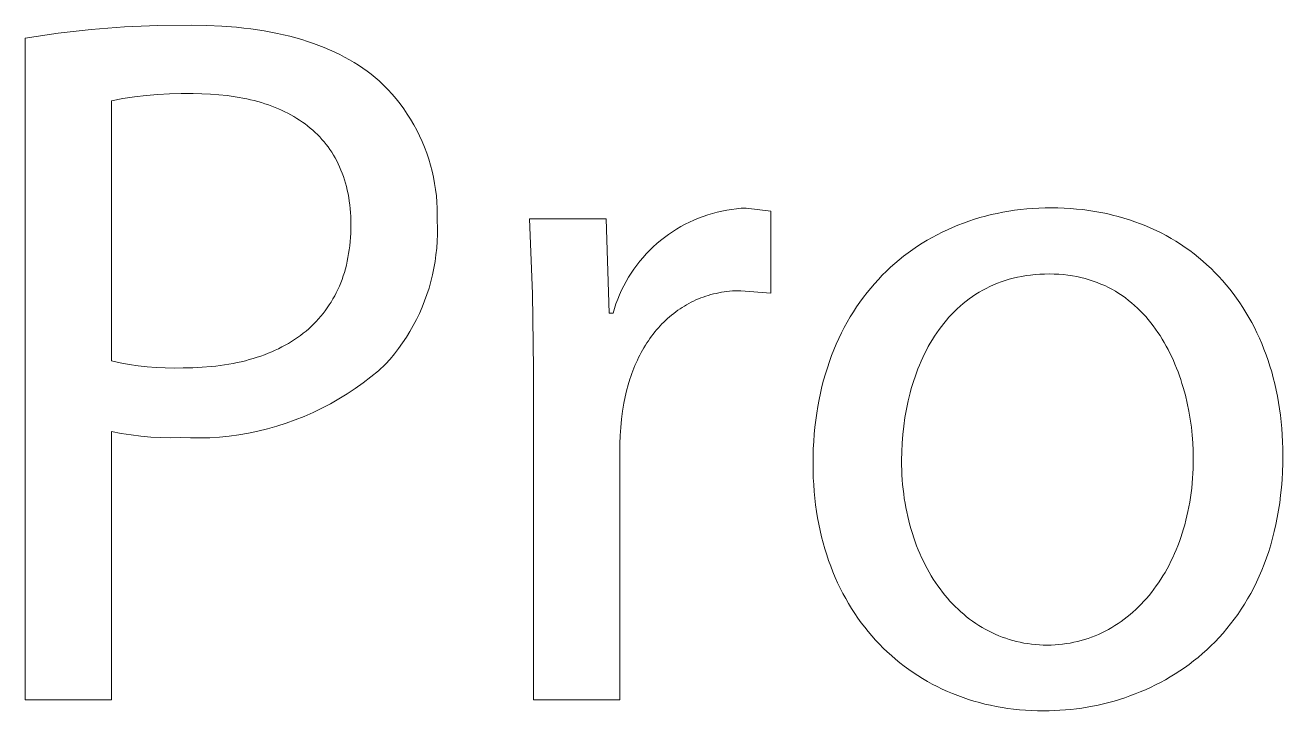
# Model space of a CAD drawing. Header units: millimetres. Extents: x 430 to 4403, y -1522 to 1254.
# Drawn here: x 3138.7 to 3189.1, y -1456.1 to -1428.7 of the extents above; entities that cross this region are included whole.
import ezdxf

# ---------------------------------------------------------------- set-up
doc = ezdxf.new("R2010")
doc.units = ezdxf.units.MM
doc.header["$MEASUREMENT"] = 0
doc.layers.add('Domyślny', color=7, linetype='Continuous', true_color=0x000000)

msp = doc.modelspace()

# ---------------------------------------------------------------- linework, layer by layer
at = {"layer": 'Domyślny', "color": 18, "lineweight": 15, "true_color": 0x000000}
for p, q in [((3141.385, -1428.84), (3142.715, -1428.737)), ((3142.715, -1428.737), (3144.048, -1428.678)), ((3144.048, -1428.678), (3145.381, -1428.664)), ((3145.381, -1428.664), (3146.011, -1428.673)), ((3146.011, -1428.673), (3146.619, -1428.701)), ((3146.619, -1428.701), (3147.205, -1428.748)), ((3147.205, -1428.748), (3147.491, -1428.778)), ((3138.74, -1429.18), (3140.06, -1428.988)), ((3138.74, -1455.667), (3138.74, -1429.18)), ((3140.06, -1428.988), (3141.385, -1428.84)), ((3147.491, -1428.778), (3147.771, -1428.812)), ((3147.771, -1428.812), (3148.045, -1428.851)), ((3148.045, -1428.851), (3148.315, -1428.894)), ((3148.315, -1428.894), (3148.579, -1428.942)), ((3148.579, -1428.942), (3148.838, -1428.994)), ((3148.838, -1428.994), (3149.091, -1429.05)), ((3149.091, -1429.05), (3149.339, -1429.111)), ((3149.339, -1429.111), (3149.582, -1429.175)), ((3149.582, -1429.175), (3149.82, -1429.244)), ((3149.82, -1429.244), (3150.052, -1429.317)), ((3150.052, -1429.317), (3150.28, -1429.394)), ((3150.28, -1429.394), (3150.502, -1429.476)), ((3150.502, -1429.476), (3150.718, -1429.561)), ((3150.718, -1429.561), (3150.93, -1429.65)), ((3150.93, -1429.65), (3151.136, -1429.744)), ((3151.136, -1429.744), (3151.337, -1429.841)), ((3151.337, -1429.841), (3151.532, -1429.942)), ((3151.532, -1429.942), (3151.723, -1430.047)), ((3151.723, -1430.047), (3151.908, -1430.156)), ((3151.908, -1430.156), (3152.088, -1430.268)), ((3152.088, -1430.268), (3152.262, -1430.384)), ((3152.262, -1430.384), (3152.432, -1430.504)), ((3152.432, -1430.504), (3152.596, -1430.628)), ((3152.596, -1430.628), (3152.755, -1430.756)), ((3152.755, -1430.756), (3152.909, -1430.886)), ((3152.909, -1430.886), (3153.09, -1431.06)), ((3153.09, -1431.06), (3153.265, -1431.239)), ((3153.265, -1431.239), (3153.434, -1431.425)), ((3142.654, -1431.606), (3142.193, -1431.693)), ((3142.193, -1431.693), (3142.193, -1442.106)), ((3143.119, -1431.534), (3142.654, -1431.606)), ((3143.585, -1431.477), (3143.119, -1431.534)), ((3144.053, -1431.436), (3143.585, -1431.477)), ((3144.522, -1431.409), (3144.053, -1431.436)), ((3144.991, -1431.398), (3144.522, -1431.409)), ((3145.461, -1431.402), (3144.991, -1431.398)), ((3145.814, -1431.407), (3145.461, -1431.402)), ((3146.16, -1431.422), (3145.814, -1431.407)), ((3146.497, -1431.448), (3146.16, -1431.422)), ((3146.826, -1431.483), (3146.497, -1431.448)), ((3147.147, -1431.528), (3146.826, -1431.483)), ((3147.304, -1431.554), (3147.147, -1431.528)), ((3147.459, -1431.583), (3147.304, -1431.554)), ((3147.612, -1431.615), (3147.459, -1431.583)), ((3147.762, -1431.649), (3147.612, -1431.615)), ((3147.911, -1431.685), (3147.762, -1431.649)), ((3148.056, -1431.724), (3147.911, -1431.685)), ((3148.2, -1431.766), (3148.056, -1431.724)), ((3148.341, -1431.81), (3148.2, -1431.766)), ((3153.434, -1431.425), (3153.596, -1431.616)), ((3153.596, -1431.616), (3153.751, -1431.812)), ((3148.48, -1431.857), (3148.341, -1431.81)), ((3148.616, -1431.906), (3148.48, -1431.857)), ((3148.75, -1431.958), (3148.616, -1431.906)), ((3148.881, -1432.013), (3148.75, -1431.958)), ((3149.01, -1432.07), (3148.881, -1432.013)), ((3149.136, -1432.129), (3149.01, -1432.07)), ((3149.26, -1432.192), (3149.136, -1432.129)), ((3149.381, -1432.256), (3149.26, -1432.192)), ((3149.499, -1432.324), (3149.381, -1432.256)), ((3153.751, -1431.812), (3153.9, -1432.014)), ((3153.9, -1432.014), (3154.041, -1432.221)), ((3154.041, -1432.221), (3154.176, -1432.433)), ((3149.615, -1432.394), (3149.499, -1432.324)), ((3149.728, -1432.466), (3149.615, -1432.394)), ((3149.839, -1432.541), (3149.728, -1432.466)), ((3149.947, -1432.619), (3149.839, -1432.541)), ((3150.052, -1432.699), (3149.947, -1432.619)), ((3150.154, -1432.782), (3150.052, -1432.699)), ((3150.253, -1432.867), (3150.154, -1432.782)), ((3154.176, -1432.433), (3154.303, -1432.649)), ((3154.303, -1432.649), (3154.422, -1432.869)), ((3150.35, -1432.955), (3150.253, -1432.867)), ((3150.443, -1433.046), (3150.35, -1432.955)), ((3150.534, -1433.139), (3150.443, -1433.046)), ((3150.622, -1433.235), (3150.534, -1433.139)), ((3150.707, -1433.334), (3150.622, -1433.235)), ((3154.422, -1432.869), (3154.534, -1433.093)), ((3154.534, -1433.093), (3154.638, -1433.321)), ((3150.788, -1433.435), (3150.707, -1433.334)), ((3150.867, -1433.538), (3150.788, -1433.435)), ((3150.943, -1433.645), (3150.867, -1433.538)), ((3151.016, -1433.754), (3150.943, -1433.645)), ((3151.085, -1433.865), (3151.016, -1433.754)), ((3154.638, -1433.321), (3154.734, -1433.553)), ((3154.734, -1433.553), (3154.822, -1433.787)), ((3154.822, -1433.787), (3154.902, -1434.025)), ((3151.152, -1433.98), (3151.085, -1433.865)), ((3151.215, -1434.097), (3151.152, -1433.98)), ((3151.275, -1434.216), (3151.215, -1434.097)), ((3151.332, -1434.338), (3151.275, -1434.216)), ((3154.902, -1434.025), (3154.973, -1434.265)), ((3154.973, -1434.265), (3155.037, -1434.508)), ((3151.386, -1434.463), (3151.332, -1434.338)), ((3151.437, -1434.591), (3151.386, -1434.463)), ((3151.484, -1434.721), (3151.437, -1434.591)), ((3151.528, -1434.853), (3151.484, -1434.721)), ((3155.037, -1434.508), (3155.092, -1434.752)), ((3155.092, -1434.752), (3155.138, -1434.998)), ((3151.568, -1434.989), (3151.528, -1434.853)), ((3151.605, -1435.127), (3151.568, -1434.989)), ((3151.639, -1435.268), (3151.605, -1435.127)), ((3151.669, -1435.411), (3151.639, -1435.268)), ((3155.138, -1434.998), (3155.176, -1435.246)), ((3155.176, -1435.246), (3155.206, -1435.495)), ((3151.696, -1435.557), (3151.669, -1435.411)), ((3151.719, -1435.706), (3151.696, -1435.557)), ((3151.739, -1435.857), (3151.719, -1435.706)), ((3155.206, -1435.495), (3155.227, -1435.745)), ((3155.227, -1435.745), (3155.239, -1435.995)), ((3151.756, -1436.012), (3151.739, -1435.857)), ((3151.768, -1436.168), (3151.756, -1436.012)), ((3151.777, -1436.328), (3151.768, -1436.168)), ((3151.783, -1436.49), (3151.777, -1436.328)), ((3155.243, -1436.245), (3155.238, -1436.496)), ((3155.239, -1435.995), (3155.243, -1436.245)), ((3165.701, -1436.39), (3165.885, -1436.32)), ((3165.885, -1436.32), (3166.07, -1436.257)), ((3166.07, -1436.257), (3166.258, -1436.2)), ((3166.258, -1436.2), (3166.448, -1436.15)), ((3166.448, -1436.15), (3166.639, -1436.106)), ((3166.639, -1436.106), (3166.832, -1436.069)), ((3166.832, -1436.069), (3167.026, -1436.038)), ((3167.026, -1436.038), (3167.221, -1436.014)), ((3167.221, -1436.014), (3167.416, -1435.996)), ((3167.416, -1435.996), (3167.612, -1435.985)), ((3167.612, -1435.985), (3168.604, -1436.104)), ((3168.604, -1436.104), (3168.604, -1439.399)), ((3176.972, -1436.369), (3177.198, -1436.307)), ((3177.198, -1436.307), (3177.427, -1436.25)), ((3177.427, -1436.25), (3177.658, -1436.199)), ((3177.658, -1436.199), (3177.891, -1436.153)), ((3177.891, -1436.153), (3178.126, -1436.112)), ((3178.126, -1436.112), (3178.363, -1436.076)), ((3178.363, -1436.076), (3178.603, -1436.046)), ((3178.603, -1436.046), (3178.844, -1436.021)), ((3178.844, -1436.021), (3179.087, -1436.002)), ((3179.087, -1436.002), (3179.332, -1435.988)), ((3179.332, -1435.988), (3179.579, -1435.98)), ((3179.579, -1435.98), (3179.828, -1435.977)), ((3179.828, -1435.977), (3180.085, -1435.98)), ((3180.085, -1435.98), (3180.341, -1435.989)), ((3180.341, -1435.989), (3180.593, -1436.004)), ((3180.593, -1436.004), (3180.843, -1436.024)), ((3180.843, -1436.024), (3181.09, -1436.05)), ((3181.09, -1436.05), (3181.334, -1436.082)), ((3181.334, -1436.082), (3181.575, -1436.119)), ((3181.575, -1436.119), (3181.814, -1436.162)), ((3181.814, -1436.162), (3182.049, -1436.21)), ((3182.049, -1436.21), (3182.282, -1436.264)), ((3182.282, -1436.264), (3182.511, -1436.323)), ((3182.511, -1436.323), (3182.737, -1436.387)), ((3151.777, -1436.997), (3151.783, -1436.827)), ((3151.785, -1436.655), (3151.783, -1436.49)), ((3151.783, -1436.827), (3151.785, -1436.655)), ((3155.238, -1436.496), (3155.247, -1436.768)), ((3155.247, -1436.768), (3155.247, -1437.041)), ((3159.062, -1439.424), (3158.933, -1436.422)), ((3158.933, -1436.422), (3162.002, -1436.422)), ((3162.002, -1436.422), (3162.122, -1440.193)), ((3164.659, -1436.933), (3164.824, -1436.828)), ((3164.824, -1436.828), (3164.994, -1436.729)), ((3164.994, -1436.729), (3165.166, -1436.635)), ((3165.166, -1436.635), (3165.342, -1436.547)), ((3165.342, -1436.547), (3165.52, -1436.465)), ((3165.52, -1436.465), (3165.701, -1436.39)), ((3175.67, -1436.851), (3175.88, -1436.758)), ((3175.88, -1436.758), (3176.093, -1436.67)), ((3176.093, -1436.67), (3176.309, -1436.587)), ((3176.309, -1436.587), (3176.528, -1436.509)), ((3176.528, -1436.509), (3176.749, -1436.436)), ((3176.749, -1436.436), (3176.972, -1436.369)), ((3182.737, -1436.387), (3182.96, -1436.457)), ((3182.96, -1436.457), (3183.18, -1436.532)), ((3183.18, -1436.532), (3183.396, -1436.612)), ((3183.396, -1436.612), (3183.61, -1436.698)), ((3183.61, -1436.698), (3183.82, -1436.788)), ((3183.82, -1436.788), (3184.026, -1436.884)), ((3151.738, -1437.492), (3151.755, -1437.33)), ((3151.755, -1437.33), (3151.768, -1437.165)), ((3151.768, -1437.165), (3151.777, -1436.997)), ((3155.238, -1437.313), (3155.219, -1437.585)), ((3155.247, -1437.041), (3155.238, -1437.313)), ((3164.035, -1437.409), (3164.185, -1437.282)), ((3164.185, -1437.282), (3164.339, -1437.161)), ((3164.339, -1437.161), (3164.497, -1437.044)), ((3164.497, -1437.044), (3164.659, -1436.933)), ((3174.664, -1437.392), (3174.859, -1437.274)), ((3174.859, -1437.274), (3175.057, -1437.16)), ((3175.057, -1437.16), (3175.258, -1437.052)), ((3175.258, -1437.052), (3175.463, -1436.949)), ((3175.463, -1436.949), (3175.67, -1436.851)), ((3184.026, -1436.884), (3184.229, -1436.984)), ((3184.229, -1436.984), (3184.429, -1437.09)), ((3184.429, -1437.09), (3184.625, -1437.2)), ((3184.625, -1437.2), (3184.818, -1437.316)), ((3184.818, -1437.316), (3185.007, -1437.436)), ((3151.667, -1437.965), (3151.694, -1437.81)), ((3151.694, -1437.81), (3151.718, -1437.652)), ((3151.718, -1437.652), (3151.738, -1437.492)), ((3155.219, -1437.585), (3155.191, -1437.856)), ((3163.481, -1437.965), (3163.612, -1437.819)), ((3163.612, -1437.819), (3163.748, -1437.677)), ((3163.748, -1437.677), (3163.889, -1437.541)), ((3163.889, -1437.541), (3164.035, -1437.409)), ((3173.917, -1437.914), (3174.099, -1437.776)), ((3174.099, -1437.776), (3174.284, -1437.643)), ((3174.284, -1437.643), (3174.472, -1437.515)), ((3174.472, -1437.515), (3174.664, -1437.392)), ((3185.007, -1437.436), (3185.192, -1437.56)), ((3185.192, -1437.56), (3185.374, -1437.69)), ((3185.374, -1437.69), (3185.552, -1437.824)), ((3185.552, -1437.824), (3185.726, -1437.963)), ((3151.563, -1438.414), (3151.601, -1438.267)), ((3151.601, -1438.267), (3151.636, -1438.117)), ((3151.636, -1438.117), (3151.667, -1437.965)), ((3155.154, -1438.125), (3155.107, -1438.394)), ((3155.191, -1437.856), (3155.154, -1438.125)), ((3163.118, -1438.428), (3163.234, -1438.269)), ((3163.234, -1438.269), (3163.355, -1438.115)), ((3163.355, -1438.115), (3163.481, -1437.965)), ((3173.394, -1438.357), (3173.565, -1438.205)), ((3173.565, -1438.205), (3173.739, -1438.057)), ((3173.739, -1438.057), (3173.917, -1437.914)), ((3185.726, -1437.963), (3185.896, -1438.106)), ((3185.896, -1438.106), (3186.063, -1438.254)), ((3186.063, -1438.254), (3186.225, -1438.407)), ((3151.376, -1438.978), (3151.428, -1438.841)), ((3151.428, -1438.841), (3151.477, -1438.701)), ((3151.477, -1438.701), (3151.522, -1438.559)), ((3151.522, -1438.559), (3151.563, -1438.414)), ((3155.051, -1438.66), (3154.986, -1438.925)), ((3155.107, -1438.394), (3155.051, -1438.66)), ((3162.804, -1438.926), (3162.903, -1438.756)), ((3162.903, -1438.756), (3163.008, -1438.59)), ((3163.008, -1438.59), (3163.118, -1438.428)), ((3172.749, -1439.014), (3172.904, -1438.843)), ((3172.904, -1438.843), (3173.064, -1438.676)), ((3173.064, -1438.676), (3173.227, -1438.514)), ((3173.227, -1438.514), (3173.394, -1438.357)), ((3178.144, -1438.838), (3177.983, -1438.887)), ((3178.309, -1438.794), (3178.144, -1438.838)), ((3178.477, -1438.755), (3178.309, -1438.794)), ((3178.648, -1438.721), (3178.477, -1438.755)), ((3178.823, -1438.691), (3178.648, -1438.721)), ((3179.001, -1438.667), (3178.823, -1438.691)), ((3179.183, -1438.648), (3179.001, -1438.667)), ((3179.368, -1438.634), (3179.183, -1438.648)), ((3179.556, -1438.626), (3179.368, -1438.634)), ((3179.748, -1438.623), (3179.556, -1438.626)), ((3179.94, -1438.626), (3179.748, -1438.623)), ((3180.129, -1438.635), (3179.94, -1438.626)), ((3180.314, -1438.65), (3180.129, -1438.635)), ((3180.495, -1438.671), (3180.314, -1438.65)), ((3180.673, -1438.697), (3180.495, -1438.671)), ((3180.847, -1438.728), (3180.673, -1438.697)), ((3181.018, -1438.765), (3180.847, -1438.728)), ((3181.185, -1438.807), (3181.018, -1438.765)), ((3181.348, -1438.854), (3181.185, -1438.807)), ((3186.225, -1438.407), (3186.384, -1438.563)), ((3186.384, -1438.563), (3186.539, -1438.724)), ((3186.539, -1438.724), (3186.689, -1438.89)), ((3151.2, -1439.374), (3151.262, -1439.245)), ((3151.262, -1439.245), (3151.321, -1439.113)), ((3151.321, -1439.113), (3151.376, -1438.978)), ((3154.912, -1439.187), (3154.829, -1439.446)), ((3154.986, -1438.925), (3154.912, -1439.187)), ((3162.543, -1439.453), (3162.624, -1439.275)), ((3162.624, -1439.275), (3162.711, -1439.099)), ((3162.711, -1439.099), (3162.804, -1438.926)), ((3166.728, -1439.341), (3166.619, -1439.358)), ((3166.837, -1439.326), (3166.728, -1439.341)), ((3166.947, -1439.314), (3166.837, -1439.326)), ((3167.059, -1439.305), (3166.947, -1439.314)), ((3167.172, -1439.298), (3167.059, -1439.305)), ((3167.286, -1439.294), (3167.172, -1439.298)), ((3167.4, -1439.293), (3167.286, -1439.294)), ((3168.604, -1439.399), (3167.4, -1439.293)), ((3172.451, -1439.371), (3172.598, -1439.191)), ((3172.598, -1439.191), (3172.749, -1439.014)), ((3177.083, -1439.276), (3176.944, -1439.356)), ((3177.225, -1439.2), (3177.083, -1439.276)), ((3177.37, -1439.129), (3177.225, -1439.2)), ((3177.518, -1439.062), (3177.37, -1439.129)), ((3177.67, -1438.999), (3177.518, -1439.062)), ((3177.824, -1438.941), (3177.67, -1438.999)), ((3177.983, -1438.887), (3177.824, -1438.941)), ((3181.509, -1438.907), (3181.348, -1438.854)), ((3181.665, -1438.964), (3181.509, -1438.907)), ((3181.818, -1439.026), (3181.665, -1438.964)), ((3181.968, -1439.092), (3181.818, -1439.026)), ((3182.114, -1439.164), (3181.968, -1439.092)), ((3182.257, -1439.239), (3182.114, -1439.164)), ((3182.396, -1439.319), (3182.257, -1439.239)), ((3182.533, -1439.403), (3182.396, -1439.319)), ((3186.689, -1438.89), (3186.836, -1439.059)), ((3186.836, -1439.059), (3186.978, -1439.233)), ((3186.978, -1439.233), (3187.116, -1439.411)), ((3150.918, -1439.865), (3150.993, -1439.747)), ((3150.993, -1439.747), (3151.065, -1439.625)), ((3151.065, -1439.625), (3151.134, -1439.501)), ((3151.134, -1439.501), (3151.2, -1439.374)), ((3154.737, -1439.702), (3154.636, -1439.955)), ((3154.829, -1439.446), (3154.737, -1439.702)), ((3159.092, -1442.428), (3159.062, -1439.424)), ((3162.336, -1440.004), (3162.399, -1439.818)), ((3162.399, -1439.818), (3162.468, -1439.635)), ((3162.468, -1439.635), (3162.543, -1439.453)), ((3165.32, -1439.803), (3165.228, -1439.854)), ((3165.412, -1439.755), (3165.32, -1439.803)), ((3165.506, -1439.709), (3165.412, -1439.755)), ((3165.601, -1439.665), (3165.506, -1439.709)), ((3165.697, -1439.624), (3165.601, -1439.665)), ((3165.795, -1439.585), (3165.697, -1439.624)), ((3165.894, -1439.548), (3165.795, -1439.585)), ((3165.994, -1439.513), (3165.894, -1439.548)), ((3166.095, -1439.481), (3165.994, -1439.513)), ((3166.198, -1439.452), (3166.095, -1439.481)), ((3166.301, -1439.425), (3166.198, -1439.452)), ((3166.406, -1439.4), (3166.301, -1439.425)), ((3166.512, -1439.378), (3166.406, -1439.4)), ((3166.619, -1439.358), (3166.512, -1439.378)), ((3172.034, -1439.941), (3172.169, -1439.747)), ((3172.169, -1439.747), (3172.308, -1439.557)), ((3172.308, -1439.557), (3172.451, -1439.371)), ((3176.299, -1439.813), (3176.179, -1439.916)), ((3176.422, -1439.714), (3176.299, -1439.813)), ((3176.547, -1439.619), (3176.422, -1439.714)), ((3176.676, -1439.527), (3176.547, -1439.619)), ((3176.809, -1439.439), (3176.676, -1439.527)), ((3176.944, -1439.356), (3176.809, -1439.439)), ((3182.665, -1439.492), (3182.533, -1439.403)), ((3182.795, -1439.584), (3182.665, -1439.492)), ((3182.921, -1439.68), (3182.795, -1439.584)), ((3183.044, -1439.78), (3182.921, -1439.68)), ((3183.164, -1439.884), (3183.044, -1439.78)), ((3187.116, -1439.411), (3187.25, -1439.594)), ((3187.25, -1439.594), (3187.379, -1439.78)), ((3187.379, -1439.78), (3187.505, -1439.97)), ((3150.492, -1440.42), (3150.583, -1440.315)), ((3150.583, -1440.315), (3150.672, -1440.206)), ((3150.672, -1440.206), (3150.757, -1440.095)), ((3150.757, -1440.095), (3150.839, -1439.982)), ((3150.839, -1439.982), (3150.918, -1439.865)), ((3154.526, -1440.205), (3154.408, -1440.45)), ((3154.636, -1439.955), (3154.526, -1440.205)), ((3162.122, -1440.193), (3162.28, -1440.193)), ((3162.28, -1440.193), (3162.336, -1440.004)), ((3164.547, -1440.335), (3164.468, -1440.405)), ((3164.627, -1440.268), (3164.547, -1440.335)), ((3164.709, -1440.202), (3164.627, -1440.268)), ((3164.792, -1440.139), (3164.709, -1440.202)), ((3164.877, -1440.078), (3164.792, -1440.139)), ((3164.963, -1440.019), (3164.877, -1440.078)), ((3165.05, -1439.961), (3164.963, -1440.019)), ((3165.138, -1439.907), (3165.05, -1439.961)), ((3165.228, -1439.854), (3165.138, -1439.907)), ((3171.658, -1440.552), (3171.779, -1440.344)), ((3171.779, -1440.344), (3171.904, -1440.14)), ((3171.904, -1440.14), (3172.034, -1439.941)), ((3175.84, -1440.244), (3175.732, -1440.36)), ((3175.95, -1440.131), (3175.84, -1440.244)), ((3176.063, -1440.022), (3175.95, -1440.131)), ((3176.179, -1439.916), (3176.063, -1440.022)), ((3183.28, -1439.991), (3183.164, -1439.884)), ((3183.393, -1440.101), (3183.28, -1439.991)), ((3183.503, -1440.215), (3183.393, -1440.101)), ((3183.61, -1440.332), (3183.503, -1440.215)), ((3183.714, -1440.452), (3183.61, -1440.332)), ((3187.505, -1439.97), (3187.626, -1440.164)), ((3187.626, -1440.164), (3187.742, -1440.362)), ((3149.987, -1440.908), (3150.094, -1440.816)), ((3150.094, -1440.816), (3150.198, -1440.721)), ((3150.198, -1440.721), (3150.299, -1440.624)), ((3150.299, -1440.624), (3150.397, -1440.523)), ((3150.397, -1440.523), (3150.492, -1440.42)), ((3154.281, -1440.691), (3154.147, -1440.928)), ((3154.408, -1440.45), (3154.281, -1440.691)), ((3164.095, -1440.782), (3164.025, -1440.863)), ((3164.167, -1440.702), (3164.095, -1440.782)), ((3164.24, -1440.625), (3164.167, -1440.702)), ((3164.314, -1440.55), (3164.24, -1440.625)), ((3164.391, -1440.476), (3164.314, -1440.55)), ((3164.468, -1440.405), (3164.391, -1440.476)), ((3171.43, -1440.982), (3171.541, -1440.765)), ((3171.541, -1440.765), (3171.658, -1440.552)), ((3175.335, -1440.854), (3175.243, -1440.985)), ((3175.43, -1440.726), (3175.335, -1440.854)), ((3175.528, -1440.601), (3175.43, -1440.726)), ((3175.629, -1440.479), (3175.528, -1440.601)), ((3175.732, -1440.36), (3175.629, -1440.479)), ((3183.814, -1440.575), (3183.714, -1440.452)), ((3183.911, -1440.701), (3183.814, -1440.575)), ((3184.006, -1440.829), (3183.911, -1440.701)), ((3184.097, -1440.961), (3184.006, -1440.829)), ((3187.742, -1440.362), (3187.854, -1440.564)), ((3187.854, -1440.564), (3187.962, -1440.77)), ((3187.962, -1440.77), (3188.065, -1440.98)), ((3149.281, -1441.404), (3149.406, -1441.329)), ((3149.406, -1441.329), (3149.528, -1441.25)), ((3149.528, -1441.25), (3149.647, -1441.169)), ((3149.647, -1441.169), (3149.764, -1441.085)), ((3149.764, -1441.085), (3149.877, -1440.998)), ((3149.877, -1440.998), (3149.987, -1440.908)), ((3154.004, -1441.16), (3153.853, -1441.387)), ((3154.147, -1440.928), (3154.004, -1441.16)), ((3163.697, -1441.295), (3163.636, -1441.387)), ((3163.759, -1441.205), (3163.697, -1441.295)), ((3163.823, -1441.117), (3163.759, -1441.205)), ((3163.889, -1441.03), (3163.823, -1441.117)), ((3163.956, -1440.946), (3163.889, -1441.03)), ((3164.025, -1440.863), (3163.956, -1440.946)), ((3171.221, -1441.429), (3171.323, -1441.203)), ((3171.323, -1441.203), (3171.43, -1440.982)), ((3175.069, -1441.254), (3174.986, -1441.393)), ((3175.155, -1441.118), (3175.069, -1441.254)), ((3175.243, -1440.985), (3175.155, -1441.118)), ((3184.185, -1441.094), (3184.097, -1440.961)), ((3184.27, -1441.23), (3184.185, -1441.094)), ((3184.353, -1441.369), (3184.27, -1441.23)), ((3188.065, -1440.98), (3188.163, -1441.193)), ((3188.163, -1441.193), (3188.257, -1441.41)), ((3148.176, -1441.911), (3148.324, -1441.857)), ((3148.324, -1441.857), (3148.469, -1441.801)), ((3148.469, -1441.801), (3148.612, -1441.742)), ((3148.612, -1441.742), (3148.751, -1441.68)), ((3148.751, -1441.68), (3148.888, -1441.615)), ((3148.888, -1441.615), (3149.022, -1441.548)), ((3149.022, -1441.548), (3149.153, -1441.477)), ((3149.153, -1441.477), (3149.281, -1441.404)), ((3153.528, -1441.824), (3153.355, -1442.034)), ((3153.694, -1441.608), (3153.528, -1441.824)), ((3153.853, -1441.387), (3153.694, -1441.608)), ((3163.408, -1441.771), (3163.355, -1441.87)), ((3163.462, -1441.672), (3163.408, -1441.771)), ((3163.519, -1441.575), (3163.462, -1441.672)), ((3163.576, -1441.48), (3163.519, -1441.575)), ((3163.636, -1441.387), (3163.576, -1441.48)), ((3171.031, -1441.894), (3171.123, -1441.659)), ((3171.123, -1441.659), (3171.221, -1441.429)), ((3174.756, -1441.822), (3174.685, -1441.97)), ((3174.83, -1441.677), (3174.756, -1441.822)), ((3174.906, -1441.534), (3174.83, -1441.677)), ((3174.986, -1441.393), (3174.906, -1441.534)), ((3184.432, -1441.509), (3184.353, -1441.369)), ((3184.508, -1441.652), (3184.432, -1441.509)), ((3184.581, -1441.796), (3184.508, -1441.652)), ((3184.651, -1441.942), (3184.581, -1441.796)), ((3188.257, -1441.41), (3188.346, -1441.631)), ((3188.346, -1441.631), (3188.43, -1441.855)), ((3188.43, -1441.855), (3188.51, -1442.082)), ((3142.193, -1442.106), (3142.546, -1442.181)), ((3142.546, -1442.181), (3142.902, -1442.245)), ((3142.902, -1442.245), (3143.26, -1442.297)), ((3143.26, -1442.297), (3143.619, -1442.338)), ((3143.619, -1442.338), (3143.98, -1442.367)), ((3143.98, -1442.367), (3144.341, -1442.384)), ((3145.45, -1442.378), (3145.826, -1442.36)), ((3145.826, -1442.36), (3146.193, -1442.33)), ((3146.193, -1442.33), (3146.372, -1442.311)), ((3146.372, -1442.311), (3146.549, -1442.289)), ((3146.549, -1442.289), (3146.724, -1442.264)), ((3146.724, -1442.264), (3146.896, -1442.237)), ((3146.896, -1442.237), (3147.065, -1442.206)), ((3147.065, -1442.206), (3147.232, -1442.172)), ((3147.232, -1442.172), (3147.396, -1442.136)), ((3147.396, -1442.136), (3147.557, -1442.096)), ((3147.557, -1442.096), (3147.716, -1442.054)), ((3147.716, -1442.054), (3147.872, -1442.009)), ((3147.872, -1442.009), (3148.026, -1441.961)), ((3148.026, -1441.961), (3148.176, -1441.911)), ((3153.174, -1442.238), (3152.883, -1442.496)), ((3153.355, -1442.034), (3153.174, -1442.238)), ((3163.16, -1442.286), (3163.115, -1442.393)), ((3163.206, -1442.18), (3163.16, -1442.286)), ((3163.254, -1442.075), (3163.206, -1442.18)), ((3163.304, -1441.972), (3163.254, -1442.075)), ((3163.355, -1441.87), (3163.304, -1441.972)), ((3170.862, -1442.376), (3170.944, -1442.133)), ((3170.944, -1442.133), (3171.031, -1441.894)), ((3174.552, -1442.271), (3174.49, -1442.425)), ((3174.617, -1442.12), (3174.552, -1442.271)), ((3174.685, -1441.97), (3174.617, -1442.12)), ((3184.719, -1442.09), (3184.651, -1441.942)), ((3184.783, -1442.24), (3184.719, -1442.09)), ((3184.845, -1442.391), (3184.783, -1442.24)), ((3188.51, -1442.082), (3188.585, -1442.314)), ((3188.585, -1442.314), (3188.655, -1442.548)), ((3144.341, -1442.384), (3144.702, -1442.39)), ((3144.702, -1442.39), (3145.064, -1442.383)), ((3145.064, -1442.383), (3145.45, -1442.378)), ((3152.583, -1442.744), (3152.275, -1442.982)), ((3152.883, -1442.496), (3152.583, -1442.744)), ((3159.092, -1455.672), (3159.092, -1442.428)), ((3162.954, -1442.838), (3162.884, -1443.069)), ((3162.992, -1442.725), (3162.954, -1442.838)), ((3163.031, -1442.613), (3162.992, -1442.725)), ((3163.072, -1442.503), (3163.031, -1442.613)), ((3163.115, -1442.393), (3163.072, -1442.503)), ((3170.647, -1443.131), (3170.713, -1442.875)), ((3170.713, -1442.875), (3170.785, -1442.623)), ((3170.785, -1442.623), (3170.862, -1442.376)), ((3174.374, -1442.737), (3174.321, -1442.895)), ((3174.431, -1442.58), (3174.374, -1442.737)), ((3174.49, -1442.425), (3174.431, -1442.58)), ((3184.904, -1442.543), (3184.845, -1442.391)), ((3184.96, -1442.697), (3184.904, -1442.543)), ((3185.013, -1442.851), (3184.96, -1442.697)), ((3185.063, -1443.007), (3185.013, -1442.851)), ((3188.655, -1442.548), (3188.72, -1442.786)), ((3188.72, -1442.786), (3188.78, -1443.027)), ((3151.959, -1443.208), (3151.635, -1443.424)), ((3152.275, -1442.982), (3151.959, -1443.208)), ((3162.821, -1443.305), (3162.765, -1443.545)), ((3162.884, -1443.069), (3162.821, -1443.305)), ((3170.586, -1443.391), (3170.647, -1443.131)), ((3174.223, -1443.216), (3174.178, -1443.379)), ((3174.27, -1443.055), (3174.223, -1443.216)), ((3174.321, -1442.895), (3174.27, -1443.055)), ((3185.111, -1443.164), (3185.063, -1443.007)), ((3185.198, -1443.479), (3185.111, -1443.164)), ((3188.78, -1443.027), (3188.835, -1443.272)), ((3188.835, -1443.272), (3188.885, -1443.52)), ((3150.965, -1443.82), (3150.621, -1444.001)), ((3151.304, -1443.628), (3150.965, -1443.82)), ((3151.635, -1443.424), (3151.304, -1443.628)), ((3162.717, -1443.791), (3162.663, -1444.114)), ((3162.765, -1443.545), (3162.717, -1443.791)), ((3170.48, -1443.924), (3170.53, -1443.655)), ((3170.53, -1443.655), (3170.586, -1443.391)), ((3174.096, -1443.708), (3174.026, -1444.041)), ((3174.136, -1443.543), (3174.096, -1443.708)), ((3174.178, -1443.379), (3174.136, -1443.543)), ((3185.274, -1443.797), (3185.198, -1443.479)), ((3185.339, -1444.116), (3185.274, -1443.797)), ((3188.885, -1443.52), (3188.93, -1443.771)), ((3188.93, -1443.771), (3188.97, -1444.025)), ((3149.914, -1444.326), (3149.552, -1444.469)), ((3150.27, -1444.169), (3149.914, -1444.326)), ((3150.621, -1444.001), (3150.27, -1444.169)), ((3162.663, -1444.114), (3162.62, -1444.439)), ((3170.397, -1444.473), (3170.436, -1444.196)), ((3170.436, -1444.196), (3170.48, -1443.924)), ((3173.967, -1444.377), (3173.919, -1444.716)), ((3174.026, -1444.041), (3173.967, -1444.377)), ((3185.394, -1444.435), (3185.339, -1444.116)), ((3188.97, -1444.025), (3189.005, -1444.282)), ((3189.005, -1444.282), (3189.034, -1444.542)), ((3148.441, -1444.824), (3148.063, -1444.917)), ((3148.815, -1444.719), (3148.441, -1444.824)), ((3149.186, -1444.601), (3148.815, -1444.719)), ((3149.552, -1444.469), (3149.186, -1444.601)), ((3162.589, -1444.765), (3162.568, -1445.091)), ((3162.62, -1444.439), (3162.589, -1444.765)), ((3170.337, -1445.039), (3170.364, -1444.754)), ((3170.364, -1444.754), (3170.397, -1444.473)), ((3173.919, -1444.716), (3173.882, -1445.057)), ((3185.439, -1444.754), (3185.394, -1444.435)), ((3185.473, -1445.072), (3185.439, -1444.754)), ((3189.034, -1444.542), (3189.059, -1444.805)), ((3189.059, -1444.805), (3189.077, -1445.071)), ((3142.585, -1445.011), (3142.193, -1444.937)), ((3142.193, -1444.937), (3142.193, -1455.667)), ((3142.98, -1445.071), (3142.585, -1445.011)), ((3143.376, -1445.119), (3142.98, -1445.071)), ((3143.774, -1445.153), (3143.376, -1445.119)), ((3144.173, -1445.173), (3143.774, -1445.153)), ((3144.572, -1445.181), (3144.173, -1445.173)), ((3144.971, -1445.175), (3144.572, -1445.181)), ((3145.36, -1445.19), (3144.971, -1445.175)), ((3145.749, -1445.191), (3145.36, -1445.19)), ((3146.138, -1445.179), (3145.749, -1445.191)), ((3146.526, -1445.153), (3146.138, -1445.179)), ((3146.913, -1445.114), (3146.526, -1445.153)), ((3147.299, -1445.062), (3146.913, -1445.114)), ((3147.682, -1444.996), (3147.299, -1445.062)), ((3148.063, -1444.917), (3147.682, -1444.996)), ((3162.568, -1445.091), (3162.558, -1445.418)), ((3170.301, -1445.62), (3170.316, -1445.327)), ((3170.316, -1445.327), (3170.337, -1445.039)), ((3173.882, -1445.057), (3173.855, -1445.4)), ((3185.497, -1445.387), (3185.473, -1445.072)), ((3185.512, -1445.698), (3185.497, -1445.387)), ((3189.077, -1445.071), (3189.091, -1445.34)), ((3189.091, -1445.34), (3189.099, -1445.612)), ((3162.558, -1445.418), (3162.558, -1455.672)), ((3170.292, -1445.917), (3170.301, -1445.62)), ((3173.839, -1445.743), (3173.834, -1446.085)), ((3173.855, -1445.4), (3173.839, -1445.743)), ((3185.517, -1446.006), (3185.512, -1445.698)), ((3189.102, -1445.887), (3189.098, -1446.218)), ((3189.099, -1445.612), (3189.102, -1445.887)), ((3170.289, -1446.218), (3170.292, -1445.917)), ((3170.291, -1446.501), (3170.289, -1446.218)), ((3173.834, -1446.085), (3173.836, -1446.282)), ((3173.836, -1446.282), (3173.841, -1446.477)), ((3185.509, -1446.409), (3185.515, -1446.208)), ((3185.515, -1446.208), (3185.517, -1446.006)), ((3189.098, -1446.218), (3189.088, -1446.542)), ((3170.3, -1446.78), (3170.291, -1446.501)), ((3170.315, -1447.057), (3170.3, -1446.78)), ((3173.841, -1446.477), (3173.85, -1446.67)), ((3173.85, -1446.67), (3173.862, -1446.862)), ((3173.862, -1446.862), (3173.878, -1447.052)), ((3185.471, -1447), (3185.487, -1446.805)), ((3185.487, -1446.805), (3185.5, -1446.608)), ((3185.5, -1446.608), (3185.509, -1446.409)), ((3189.07, -1446.861), (3189.045, -1447.175)), ((3189.088, -1446.542), (3189.07, -1446.861)), ((3170.335, -1447.329), (3170.315, -1447.057)), ((3170.361, -1447.599), (3170.335, -1447.329)), ((3173.878, -1447.052), (3173.897, -1447.24)), ((3173.897, -1447.24), (3173.919, -1447.426)), ((3185.402, -1447.573), (3185.429, -1447.384)), ((3185.429, -1447.384), (3185.452, -1447.193)), ((3185.452, -1447.193), (3185.471, -1447)), ((3189.045, -1447.175), (3189.014, -1447.482)), ((3170.392, -1447.865), (3170.361, -1447.599)), ((3170.429, -1448.127), (3170.392, -1447.865)), ((3173.919, -1447.426), (3173.945, -1447.611)), ((3173.945, -1447.611), (3173.974, -1447.794)), ((3173.974, -1447.794), (3174.006, -1447.975)), ((3185.339, -1447.945), (3185.372, -1447.76)), ((3185.372, -1447.76), (3185.402, -1447.573)), ((3188.976, -1447.784), (3188.932, -1448.08)), ((3189.014, -1447.482), (3188.976, -1447.784)), ((3170.471, -1448.386), (3170.429, -1448.127)), ((3170.519, -1448.642), (3170.471, -1448.386)), ((3174.006, -1447.975), (3174.042, -1448.153)), ((3174.042, -1448.153), (3174.08, -1448.33)), ((3174.08, -1448.33), (3174.122, -1448.505)), ((3185.22, -1448.485), (3185.263, -1448.307)), ((3185.263, -1448.307), (3185.302, -1448.127)), ((3185.302, -1448.127), (3185.339, -1447.945)), ((3188.881, -1448.37), (3188.824, -1448.654)), ((3188.932, -1448.08), (3188.881, -1448.37)), ((3170.572, -1448.893), (3170.519, -1448.642)), ((3170.63, -1449.142), (3170.572, -1448.893)), ((3174.122, -1448.505), (3174.167, -1448.677)), ((3174.167, -1448.677), (3174.215, -1448.848)), ((3174.215, -1448.848), (3174.266, -1449.016)), ((3185.072, -1449.005), (3185.124, -1448.834)), ((3185.124, -1448.834), (3185.173, -1448.661)), ((3185.173, -1448.661), (3185.22, -1448.485)), ((3188.824, -1448.654), (3188.76, -1448.933)), ((3170.693, -1449.386), (3170.63, -1449.142)), ((3170.761, -1449.627), (3170.693, -1449.386)), ((3174.266, -1449.016), (3174.32, -1449.182)), ((3174.32, -1449.182), (3174.377, -1449.345)), ((3174.377, -1449.345), (3174.437, -1449.506)), ((3184.896, -1449.502), (3184.958, -1449.339)), ((3184.958, -1449.339), (3185.016, -1449.173)), ((3185.016, -1449.173), (3185.072, -1449.005)), ((3188.691, -1449.206), (3188.616, -1449.474)), ((3188.76, -1448.933), (3188.691, -1449.206)), ((3170.835, -1449.863), (3170.761, -1449.627)), ((3170.913, -1450.097), (3170.835, -1449.863)), ((3174.437, -1449.506), (3174.5, -1449.665)), ((3174.5, -1449.665), (3174.566, -1449.821)), ((3174.566, -1449.821), (3174.634, -1449.975)), ((3184.694, -1449.976), (3184.764, -1449.821)), ((3184.764, -1449.821), (3184.832, -1449.663)), ((3184.832, -1449.663), (3184.896, -1449.502)), ((3188.535, -1449.736), (3188.448, -1449.992)), ((3188.616, -1449.474), (3188.535, -1449.736)), ((3170.997, -1450.326), (3170.913, -1450.097)), ((3171.085, -1450.551), (3170.997, -1450.326)), ((3174.634, -1449.975), (3174.706, -1450.126)), ((3174.706, -1450.126), (3174.78, -1450.274)), ((3174.78, -1450.274), (3174.857, -1450.42)), ((3174.857, -1450.42), (3174.937, -1450.563)), ((3184.385, -1450.569), (3184.467, -1450.425)), ((3184.467, -1450.425), (3184.545, -1450.278)), ((3184.545, -1450.278), (3184.621, -1450.128)), ((3184.621, -1450.128), (3184.694, -1449.976)), ((3188.356, -1450.243), (3188.258, -1450.488)), ((3188.448, -1449.992), (3188.356, -1450.243)), ((3171.178, -1450.773), (3171.085, -1450.551)), ((3171.275, -1450.99), (3171.178, -1450.773)), ((3174.937, -1450.563), (3175.02, -1450.703)), ((3175.02, -1450.703), (3175.105, -1450.841)), ((3175.105, -1450.841), (3175.193, -1450.975)), ((3184.126, -1450.984), (3184.215, -1450.848)), ((3184.215, -1450.848), (3184.301, -1450.71)), ((3184.301, -1450.71), (3184.385, -1450.569)), ((3188.155, -1450.727), (3188.047, -1450.961)), ((3188.258, -1450.488), (3188.155, -1450.727)), ((3171.378, -1451.204), (3171.275, -1450.99)), ((3171.485, -1451.413), (3171.378, -1451.204)), ((3171.596, -1451.619), (3171.485, -1451.413)), ((3175.193, -1450.975), (3175.283, -1451.107)), ((3175.283, -1451.107), (3175.376, -1451.235)), ((3175.376, -1451.235), (3175.471, -1451.361)), ((3175.471, -1451.361), (3175.569, -1451.483)), ((3183.744, -1451.494), (3183.843, -1451.371)), ((3183.843, -1451.371), (3183.94, -1451.245)), ((3183.94, -1451.245), (3184.034, -1451.116)), ((3184.034, -1451.116), (3184.126, -1450.984)), ((3187.816, -1451.413), (3187.693, -1451.63)), ((3187.934, -1451.19), (3187.816, -1451.413)), ((3188.047, -1450.961), (3187.934, -1451.19)), ((3171.712, -1451.82), (3171.596, -1451.619)), ((3171.833, -1452.017), (3171.712, -1451.82)), ((3175.569, -1451.483), (3175.67, -1451.603)), ((3175.67, -1451.603), (3175.773, -1451.719)), ((3175.773, -1451.719), (3175.878, -1451.832)), ((3175.878, -1451.832), (3175.986, -1451.941)), ((3183.323, -1451.952), (3183.432, -1451.842)), ((3183.432, -1451.842), (3183.538, -1451.729)), ((3183.538, -1451.729), (3183.642, -1451.613)), ((3183.642, -1451.613), (3183.744, -1451.494)), ((3187.565, -1451.843), (3187.432, -1452.049)), ((3187.693, -1451.63), (3187.565, -1451.843)), ((3171.957, -1452.211), (3171.833, -1452.017)), ((3172.086, -1452.4), (3171.957, -1452.211)), ((3172.219, -1452.584), (3172.086, -1452.4)), ((3175.986, -1451.941), (3176.096, -1452.048)), ((3176.096, -1452.048), (3176.208, -1452.151)), ((3176.208, -1452.151), (3176.323, -1452.25)), ((3176.323, -1452.25), (3176.439, -1452.346)), ((3176.439, -1452.346), (3176.558, -1452.439)), ((3176.558, -1452.439), (3176.68, -1452.528)), ((3182.747, -1452.448), (3182.867, -1452.356)), ((3182.867, -1452.356), (3182.984, -1452.26)), ((3182.984, -1452.26), (3183.099, -1452.161)), ((3183.099, -1452.161), (3183.212, -1452.058)), ((3183.212, -1452.058), (3183.323, -1451.952)), ((3187.296, -1452.251), (3187.154, -1452.447)), ((3187.432, -1452.049), (3187.296, -1452.251)), ((3172.357, -1452.765), (3172.219, -1452.584)), ((3172.498, -1452.941), (3172.357, -1452.765)), ((3172.644, -1453.113), (3172.498, -1452.941)), ((3176.68, -1452.528), (3176.803, -1452.613)), ((3176.803, -1452.613), (3176.928, -1452.695)), ((3176.928, -1452.695), (3177.056, -1452.773)), ((3177.056, -1452.773), (3177.186, -1452.847)), ((3177.186, -1452.847), (3177.317, -1452.917)), ((3177.317, -1452.917), (3177.451, -1452.983)), ((3181.856, -1452.989), (3181.989, -1452.923)), ((3181.989, -1452.923), (3182.12, -1452.853)), ((3182.12, -1452.853), (3182.25, -1452.78)), ((3182.25, -1452.78), (3182.377, -1452.702)), ((3182.377, -1452.702), (3182.502, -1452.621)), ((3182.502, -1452.621), (3182.626, -1452.536)), ((3182.626, -1452.536), (3182.747, -1452.448)), ((3186.859, -1452.823), (3186.706, -1453.002)), ((3187.009, -1452.637), (3186.859, -1452.823)), ((3187.154, -1452.447), (3187.009, -1452.637)), ((3172.793, -1453.28), (3172.644, -1453.113)), ((3172.946, -1453.443), (3172.793, -1453.28)), ((3173.103, -1453.601), (3172.946, -1453.443)), ((3177.451, -1452.983), (3177.586, -1453.046)), ((3177.586, -1453.046), (3177.724, -1453.105)), ((3177.724, -1453.105), (3177.863, -1453.159)), ((3177.863, -1453.159), (3178.004, -1453.209)), ((3178.004, -1453.209), (3178.147, -1453.256)), ((3178.147, -1453.256), (3178.292, -1453.298)), ((3178.292, -1453.298), (3178.438, -1453.336)), ((3178.438, -1453.336), (3178.586, -1453.369)), ((3178.586, -1453.369), (3178.736, -1453.399)), ((3178.736, -1453.399), (3178.888, -1453.424)), ((3178.888, -1453.424), (3179.041, -1453.444)), ((3179.041, -1453.444), (3179.195, -1453.46)), ((3180.132, -1453.461), (3180.284, -1453.445)), ((3180.284, -1453.445), (3180.434, -1453.424)), ((3180.434, -1453.424), (3180.583, -1453.4)), ((3180.583, -1453.4), (3180.731, -1453.371)), ((3180.731, -1453.371), (3180.877, -1453.338)), ((3180.877, -1453.338), (3181.022, -1453.3)), ((3181.022, -1453.3), (3181.165, -1453.259)), ((3181.165, -1453.259), (3181.307, -1453.213)), ((3181.307, -1453.213), (3181.446, -1453.163)), ((3181.446, -1453.163), (3181.585, -1453.109)), ((3181.585, -1453.109), (3181.721, -1453.051)), ((3181.721, -1453.051), (3181.856, -1452.989)), ((3186.387, -1453.347), (3186.222, -1453.511)), ((3186.548, -1453.177), (3186.387, -1453.347)), ((3186.706, -1453.002), (3186.548, -1453.177)), ((3173.264, -1453.756), (3173.103, -1453.601)), ((3173.429, -1453.905), (3173.264, -1453.756)), ((3173.597, -1454.05), (3173.429, -1453.905)), ((3179.195, -1453.46), (3179.352, -1453.472)), ((3179.352, -1453.472), (3179.509, -1453.479)), ((3179.509, -1453.479), (3179.669, -1453.481)), ((3179.669, -1453.481), (3179.824, -1453.479)), ((3179.824, -1453.479), (3179.979, -1453.472)), ((3179.979, -1453.472), (3180.132, -1453.461)), ((3185.882, -1453.823), (3185.707, -1453.972)), ((3186.054, -1453.67), (3185.882, -1453.823)), ((3186.222, -1453.511), (3186.054, -1453.67)), ((3173.769, -1454.19), (3173.597, -1454.05)), ((3173.944, -1454.326), (3173.769, -1454.19)), ((3174.123, -1454.457), (3173.944, -1454.326)), ((3174.305, -1454.584), (3174.123, -1454.457)), ((3185.164, -1454.386), (3184.977, -1454.514)), ((3185.348, -1454.253), (3185.164, -1454.386)), ((3185.529, -1454.115), (3185.348, -1454.253)), ((3185.707, -1453.972), (3185.529, -1454.115)), ((3174.49, -1454.705), (3174.305, -1454.584)), ((3174.679, -1454.822), (3174.49, -1454.705)), ((3174.871, -1454.934), (3174.679, -1454.822)), ((3175.066, -1455.042), (3174.871, -1454.934)), ((3184.4, -1454.867), (3184.203, -1454.975)), ((3184.595, -1454.755), (3184.4, -1454.867)), ((3184.787, -1454.637), (3184.595, -1454.755)), ((3184.977, -1454.514), (3184.787, -1454.637)), ((3175.264, -1455.144), (3175.066, -1455.042)), ((3175.465, -1455.241), (3175.264, -1455.144)), ((3175.669, -1455.334), (3175.465, -1455.241)), ((3175.876, -1455.421), (3175.669, -1455.334)), ((3176.085, -1455.504), (3175.876, -1455.421)), ((3183.187, -1455.439), (3182.979, -1455.517)), ((3183.394, -1455.356), (3183.187, -1455.439)), ((3183.599, -1455.268), (3183.394, -1455.356)), ((3183.803, -1455.175), (3183.599, -1455.268)), ((3184.004, -1455.078), (3183.803, -1455.175)), ((3184.203, -1454.975), (3184.004, -1455.078)), ((3142.193, -1455.667), (3138.74, -1455.667)), ((3162.558, -1455.672), (3159.092, -1455.672)), ((3176.298, -1455.581), (3176.085, -1455.504)), ((3176.513, -1455.654), (3176.298, -1455.581)), ((3176.73, -1455.721), (3176.513, -1455.654)), ((3176.951, -1455.783), (3176.73, -1455.721)), ((3177.173, -1455.84), (3176.951, -1455.783)), ((3177.399, -1455.891), (3177.173, -1455.84)), ((3177.626, -1455.938), (3177.399, -1455.891)), ((3177.856, -1455.979), (3177.626, -1455.938)), ((3181.268, -1455.966), (3181.051, -1456.001)), ((3181.485, -1455.927), (3181.268, -1455.966)), ((3181.701, -1455.883), (3181.485, -1455.927)), ((3181.917, -1455.834), (3181.701, -1455.883)), ((3182.132, -1455.78), (3181.917, -1455.834)), ((3182.345, -1455.721), (3182.132, -1455.78)), ((3182.558, -1455.658), (3182.345, -1455.721)), ((3182.769, -1455.59), (3182.558, -1455.658)), ((3182.979, -1455.517), (3182.769, -1455.59)), ((3178.088, -1456.014), (3177.856, -1455.979)), ((3178.322, -1456.045), (3178.088, -1456.014)), ((3178.558, -1456.069), (3178.322, -1456.045)), ((3178.797, -1456.089), (3178.558, -1456.069)), ((3179.037, -1456.103), (3178.797, -1456.089)), ((3179.279, -1456.111), (3179.037, -1456.103)), ((3179.523, -1456.114), (3179.279, -1456.111)), ((3179.741, -1456.112), (3179.523, -1456.114)), ((3179.959, -1456.105), (3179.741, -1456.112)), ((3180.178, -1456.093), (3179.959, -1456.105)), ((3180.396, -1456.077), (3180.178, -1456.093)), ((3180.614, -1456.056), (3180.396, -1456.077)), ((3180.833, -1456.031), (3180.614, -1456.056)), ((3181.051, -1456.001), (3180.833, -1456.031))]:
    msp.add_line(p, q, dxfattribs=at)

doc.saveas('drawing.dxf')
